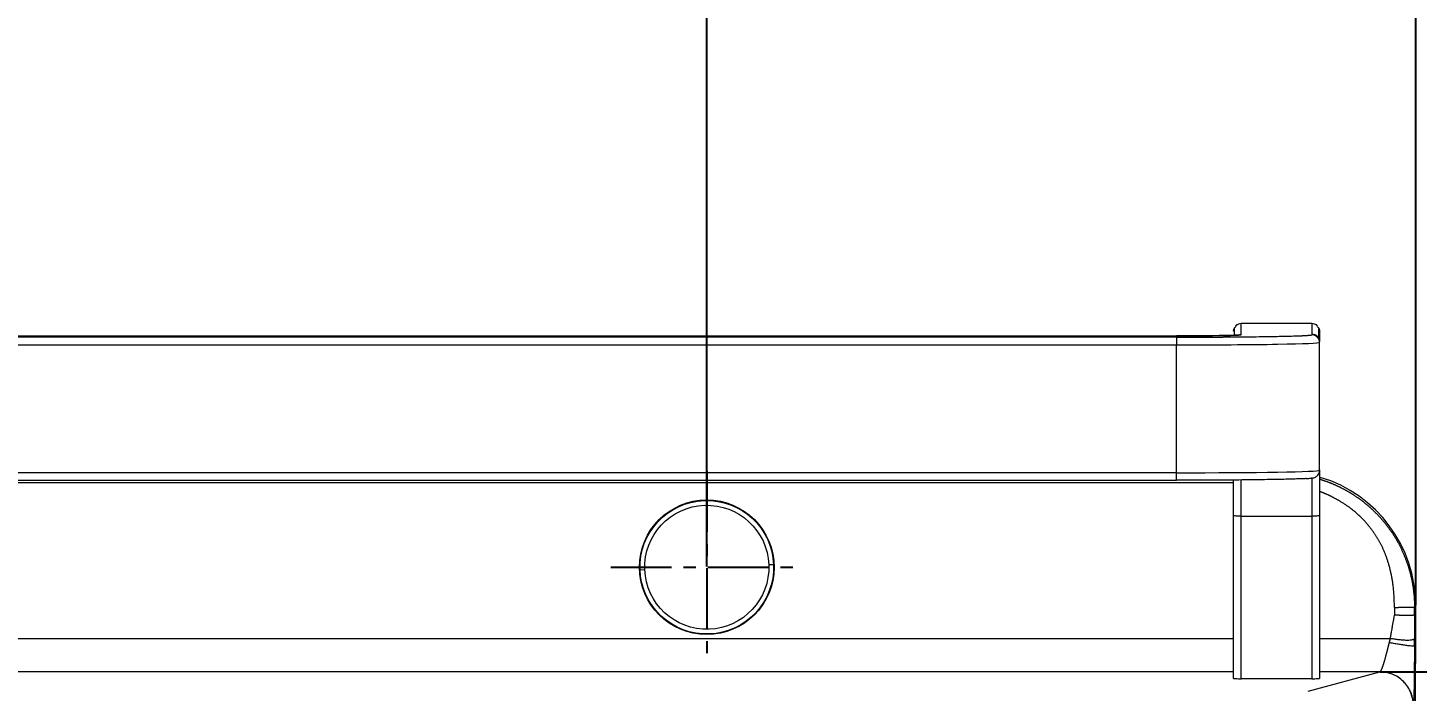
# Model space of a CAD drawing. Header units: millimetres. Extents: x 11618 to 13994, y -5897 to -2537.
# Drawn here: x 12443.2 to 12588.8, y -4691.2 to -4621.7 of the extents above; entities that cross this region are included whole.
import ezdxf

# ---------------------------------------------------------------- set-up
doc = ezdxf.new("R2010")
doc.units = ezdxf.units.MM
doc.linetypes.add('CENTERX2', pattern=[101.6, 63.5, -12.7, 12.7, -12.7])
doc.layers.add('CENTER', color=1, linetype='CENTERX2')
doc.layers.add('DIM', color=3, linetype='Continuous', lineweight=13)
doc.styles.get("Standard").update_dxf_attribs({"font": 'arial.ttf'})
doc.dimstyles.get("Standard").update_dxf_attribs({"dimtxt": 0.18, "dimasz": 0.18, "dimexe": 0.18, "dimexo": 0.0625, "dimgap": 0.09, "dimtad": 0, "dimtih": 1, "dimtoh": 1, "dimdec": 1, "dimdsep": 46, "dimtxsty": 'Standard', "dimcen": 0.09, "dimadec": 0, "dimazin": 0, "dimtfac": 1, "dimtdec": 1, "dimtofl": 0, "dimtmove": 0, "dimatfit": 3, "dimfxl": 1, "dimtolj": 1, "dimtzin": 0, "dimarcsym": 0})
doc.dimstyles.new('사본 Standard', dxfattribs={"dimtxt": 15, "dimasz": 15, "dimexe": 0.18, "dimexo": 0.0625, "dimgap": 5, "dimtad": 0, "dimdec": 1, "dimdsep": 46, "dimtxsty": 'Standard', "dimcen": 0.09, "dimadec": 0, "dimazin": 0, "dimtfac": 1, "dimtdec": 1, "dimtofl": 0, "dimtmove": 0, "dimatfit": 3, "dimfxl": 1, "dimtolj": 1, "dimtzin": 0, "dimarcsym": 0})

# ---------------------------------------------------------------- blocks, each defined once
blk = doc.blocks.new('*D7')
at = {"layer": 'Defpoints', "color": 0, "transparency": 16777216}
for p in [(12331.32, -3489.71), (12736.44, -5533.88), (12816.95, -5533.88)]:
    blk.add_point(p, dxfattribs=at)
at = {"layer": 'DIM', "color": 0, "lineweight": -2, "transparency": 16777216}
for p, q in [((12331.38, -3489.71), (12817.13, -3489.71)), ((12816.95, -3507.71), (12816.95, -4495)), ((12816.95, -5515.88), (12816.95, -4528.59)), ((12736.5, -5533.88), (12817.13, -5533.88))]:
    blk.add_line(p, q, dxfattribs=at)
at = {"layer": 'DIM', "color": 0, "transparency": 16777216}
for points in [[(12813.95, -3507.71), (12819.95, -3507.71), (12816.95, -3489.71)], [(12813.95, -5515.88), (12819.95, -5515.88), (12816.95, -5533.88)]]:
    blk.add_solid(points, dxfattribs=at)
at = {"layer": 'DIM', "color": 3, "transparency": 16777216, "insert": (12816.95, -4511.8), "char_height": 18, "attachment_point": 5}
blk.add_mtext('\\A1;(2280)', dxfattribs=at)
blk = doc.blocks.new('*D8')
at = {"layer": 'Defpoints', "color": 0, "transparency": 16777216}
for p in [(12588.61, -4523.68), (12074.03, -4682.27), (12588.61, -4682.27)]:
    blk.add_point(p, dxfattribs=at)
at = {"layer": 'DIM', "color": 0, "lineweight": -2, "transparency": 16777216}
for p, q in [((12074.03, -4682.21), (12074.03, -4523.5)), ((12092.03, -4523.68), (12257.19, -4523.68)), ((12570.61, -4523.68), (12306.88, -4523.68)), ((12588.61, -4682.21), (12588.61, -4523.5))]:
    blk.add_line(p, q, dxfattribs=at)
at = {"layer": 'DIM', "color": 0, "transparency": 16777216}
for points in [[(12092.03, -4520.68), (12092.03, -4526.68), (12074.03, -4523.68)], [(12570.61, -4520.68), (12570.61, -4526.68), (12588.61, -4523.68)]]:
    blk.add_solid(points, dxfattribs=at)
at = {"layer": 'DIM', "color": 0, "transparency": 16777216, "insert": (12282.04, -4523.68), "char_height": 18, "attachment_point": 5}
blk.add_mtext('\\A1;514', dxfattribs=at)
blk = doc.blocks.new('*D10')
at = {"layer": 'Defpoints', "color": 0, "transparency": 16777216}
for p in [(12514.32, -4580.02), (12148.32, -4678.24), (12514.32, -4678.24)]:
    blk.add_point(p, dxfattribs=at)
at = {"layer": 'DIM', "color": 0, "lineweight": -2, "transparency": 16777216}
for p, q in [((12148.32, -4678.18), (12148.32, -4579.84)), ((12514.32, -4678.18), (12514.32, -4579.84)), ((12166.32, -4580.02), (12256.07, -4580.02)), ((12496.32, -4580.02), (12305.82, -4580.02))]:
    blk.add_line(p, q, dxfattribs=at)
at = {"layer": 'DIM', "color": 0, "transparency": 16777216}
for points in [[(12166.32, -4577.02), (12166.32, -4583.02), (12148.32, -4580.02)], [(12496.32, -4577.02), (12496.32, -4583.02), (12514.32, -4580.02)]]:
    blk.add_solid(points, dxfattribs=at)
at = {"layer": 'DIM', "color": 0, "transparency": 16777216, "insert": (12280.95, -4580.02), "char_height": 18, "attachment_point": 5}
blk.add_mtext('\\A1;366', dxfattribs=at)
blk = doc.blocks.new('*D14')
at = {"layer": 'Defpoints', "color": 0, "transparency": 16777216}
for p in [(12584.83, -4689.19), (12584.83, -5533.88), (12736.95, -5533.88)]:
    blk.add_point(p, dxfattribs=at)
at = {"layer": 'DIM', "color": 0, "lineweight": -2, "transparency": 16777216}
for p, q in [((12584.89, -4689.19), (12737.13, -4689.19)), ((12736.95, -4707.19), (12736.95, -5515.88)), ((12584.89, -5533.88), (12737.13, -5533.88))]:
    blk.add_line(p, q, dxfattribs=at)
at = {"layer": 'DIM', "color": 0, "transparency": 16777216}
for points in [[(12733.95, -4707.19), (12739.95, -4707.19), (12736.95, -4689.19)], [(12733.95, -5515.88), (12739.95, -5515.88), (12736.95, -5533.88)]]:
    blk.add_solid(points, dxfattribs=at)
at = {"layer": 'DIM', "color": 3, "transparency": 16777216, "insert": (12723.93, -5111.54), "char_height": 18, "attachment_point": 5, "rotation": 90}
blk.add_mtext('\\A1;{\\fGulim|b0|i0|c129|p50;선반까지 높이 1000~1050mm}', dxfattribs=at)

msp = doc.modelspace()

# ---------------------------------------------------------------- linework, layer by layer
at = {"linetype": 'Continuous', "lineweight": 18}
for p, q in [((12570.32, -4652.66), (12577.72, -4652.66)), ((12099.52, -4654), (12563.52, -4654)), ((12570.16, -4653.9), (12570.15, -4653.91)), ((12578.52, -4654.68), (12578.52, -4654.6)), ((12578.52, -4668.08), (12578.52, -4654.68)), ((12099.52, -4669.13), (12563.52, -4669.13)), ((12588.28, -4809.73), (12588.61, -4682.27)), ((12577.72, -4689.92), (12570.32, -4689.92))]:
    msp.add_line(p, q, dxfattribs=at)
at = {"linetype": 'Continuous', "lineweight": 13}
for p, q in [((12563.52, -4654.13), (12099.52, -4654.13)), ((12563.52, -4654.13), (12563.52, -4654.94)), ((12570.32, -4653.88), (12570.32, -4653.8)), ((12099.52, -4654.94), (12563.52, -4654.94)), ((12563.52, -4668.34), (12563.52, -4654.94)), ((12563.52, -4668.34), (12099.52, -4668.34)), ((12563.52, -4669.13), (12563.52, -4668.34)), ((12569.51, -4669.4), (12342.31, -4669.4)), ((12577.72, -4672.92), (12570.32, -4672.92)), ((12507.32, -4678.5), (12507.82, -4678.48)), ((12521.31, -4677.98), (12520.81, -4678)), ((12588.61, -4682.27), (12588.47, -4682.41)), ((12348.71, -4685.69), (12569.51, -4685.69)), ((12578.51, -4685.69), (12585.94, -4685.69)), ((12569.51, -4689.19), (12348.72, -4689.19)), ((12577.33, -4691.23), (12584.83, -4689.19)), ((12584.84, -4689.19), (12578.51, -4689.19))]:
    msp.add_line(p, q, dxfattribs=at)
at = {"linetype": 'Continuous', "lineweight": 18, "extrusion": (0, 0, -1)}
for radius, start, end in [(7, 357.8784, 177.8784), (7.05, 270, 90), (7.05, 90, 270), (7, 177.8784, 357.8784)]:
    msp.add_arc((-12514.32, -4678.24), radius, start, end, dxfattribs=at)
at = {"linetype": 'Continuous', "lineweight": 13, "extrusion": (0, 0, -1)}
for start, end in [(357.8784, 177.8784), (177.8784, 357.8784)]:
    msp.add_arc((-12514.32, -4678.24), 6.5, start, end, dxfattribs=at)
at = {"linetype": 'Continuous', "lineweight": 13}
for centre, major_axis, ratio, start_param, end_param in [((12563.52, -4653.88), (-6.8, 0), 0.017452, 1.570796, 3.141593), ((12570.32, -4654.68), (-0.8, 0), 0.999848, 4.712389, 4.922679), ((12577.72, -4654.68), (0.8, 0), 0.999848, 0, 1.570796), ((12563.52, -4654.68), (-15, 0), 0.017452, 1.570796, 3.141593), ((12563.52, -4668.08), (15, 0), 0.017452, 4.712389, 6.283185)]:
    msp.add_ellipse(centre, major_axis=major_axis, ratio=ratio, start_param=start_param, end_param=end_param, dxfattribs=at)
at = {"linetype": 'Continuous', "lineweight": 18}
msp.add_ellipse((12574.6, -4682.24), major_axis=(-9.86, -9.94), ratio=0.999698, start_param=2.349818, end_param=3.633277, dxfattribs=at)
for points, degree, knots in [([(12570.32, -4652.71), (12570.21, -4652.71), (12570.06, -4652.74), (12569.87, -4652.84), (12569.79, -4652.91), (12569.75, -4652.95)], 3, [0, 0, 0, 0, 0.482443, 0.739098, 1, 1, 1, 1]), ([(12578.29, -4652.95), (12578.25, -4652.91), (12578.16, -4652.84), (12577.97, -4652.74), (12577.82, -4652.71), (12577.72, -4652.71)], 3, [0, 0, 0, 0, 0.2609, 0.517555, 1, 1, 1, 1]), ([(12570.15, -4653.91), (12570.15, -4653.91), (12570.16, -4653.9), (12570.04, -4653.92), (12569.63, -4653.94), (12568.6, -4653.96), (12566.99, -4653.99), (12565.2, -4654), (12564.02, -4654), (12563.52, -4654)], 3, [0, 0, 0, 0, 0.001842, 0.068472, 0.215787, 0.416921, 0.631802, 0.848979, 1, 1, 1, 1]), ([(12563.52, -4654.13), (12563.95, -4654.13), (12564.6, -4654.13), (12565.35, -4654.13), (12565.73, -4654.13), (12565.92, -4654.13), (12566, -4654.13), (12566.05, -4654.13), (12566.07, -4654.13), (12566.56, -4654.13), (12567.22, -4654.12), (12567.99, -4654.12), (12568.37, -4654.12), (12568.56, -4654.11), (12568.64, -4654.11), (12568.69, -4654.11), (12568.72, -4654.11), (12569.19, -4654.11), (12569.84, -4654.11), (12570.58, -4654.1), (12570.93, -4654.09), (12571.09, -4654.09), (12571.19, -4654.09), (12571.24, -4654.09), (12572.11, -4654.08), (12572.87, -4654.07), (12573.91, -4654.05), (12574.4, -4654.04), (12574.92, -4654.03), (12575.16, -4654.02), (12575.27, -4654.02), (12575.34, -4654.02), (12575.37, -4654.02), (12575.67, -4654.01), (12576.03, -4654), (12576.39, -4653.99), (12576.56, -4653.98), (12576.64, -4653.98), (12576.68, -4653.98), (12576.7, -4653.98), (12576.71, -4653.97), (12576.89, -4653.97), (12577.04, -4653.96), (12577.16, -4653.95)], 3, [0, 0, 0, 0, 0.076957, 0.115436, 0.134675, 0.144295, 0.149104, 0.149104, 0.153914, 0.153914, 0.230871, 0.26935, 0.288589, 0.298209, 0.303019, 0.303019, 0.307828, 0.307828, 0.384786, 0.423264, 0.442503, 0.452123, 0.452123, 0.461743, 0.461743, 0.615657, 0.615657, 0.692614, 0.731093, 0.750332, 0.759952, 0.759952, 0.769571, 0.769571, 0.846528, 0.885007, 0.904246, 0.913866, 0.918676, 0.918676, 0.923485, 0.923485, 1, 1, 1, 1]), ([(12569.57, -4653.25), (12569.57, -4653.3), (12569.57, -4653.4), (12569.57, -4653.52), (12569.57, -4653.61), (12569.57, -4653.7), (12569.57, -4653.78), (12569.57, -4653.86), (12569.57, -4653.91), (12569.57, -4653.94), (12569.57, -4653.94)], 3, [0, 0, 0, 0, 0.234935, 0.412453, 0.536317, 0.650507, 0.767662, 0.884818, 0.999008, 1, 1, 1, 1]), ([(12569.9, -4652.86), (12569.86, -4652.83), (12569.8, -4652.87), (12569.76, -4652.89), (12569.74, -4652.98)], 3, [0, 0, 0, 0, 0.56271, 1, 1, 1, 1]), ([(12578.3, -4652.98), (12578.28, -4652.89), (12578.23, -4652.87), (12578.17, -4652.83), (12578.14, -4652.86)], 3, [0, 0, 0, 0, 0.437656, 1, 1, 1, 1]), ([(12578.46, -4654.3), (12578.46, -4654.25), (12578.46, -4654.16), (12578.46, -4654.03), (12578.46, -4653.94), (12578.46, -4653.86), (12578.46, -4653.78), (12578.46, -4653.7), (12578.46, -4653.61), (12578.46, -4653.52), (12578.46, -4653.4), (12578.46, -4653.3), (12578.46, -4653.25)], 3, [0, 0, 0, 0, 0.153019, 0.268642, 0.349318, 0.423693, 0.5, 0.576307, 0.650682, 0.731358, 0.846981, 1, 1, 1, 1]), ([(12578.52, -4653.51), (12578.52, -4653.52), (12578.52, -4653.53), (12578.52, -4653.58), (12578.52, -4653.61), (12578.52, -4653.67), (12578.52, -4653.7), (12578.52, -4653.75), (12578.52, -4653.78), (12578.52, -4653.81), (12578.52, -4653.82), (12578.52, -4653.83), (12578.52, -4653.83), (12578.52, -4653.83), (12578.52, -4653.83), (12578.52, -4653.83), (12578.52, -4653.83), (12578.52, -4653.83), (12578.52, -4653.83), (12578.52, -4653.83), (12578.52, -4653.83), (12578.52, -4653.84), (12578.52, -4653.88), (12578.52, -4653.9), (12578.52, -4653.91), (12578.52, -4653.92), (12578.52, -4653.92), (12578.52, -4653.93), (12578.52, -4653.93), (12578.52, -4653.93), (12578.52, -4653.93), (12578.52, -4653.96), (12578.52, -4653.99), (12578.52, -4654.01), (12578.52, -4654.02), (12578.52, -4654.02), (12578.52, -4654.02), (12578.52, -4654.02), (12578.52, -4654.02), (12578.52, -4654.02), (12578.52, -4654.02), (12578.52, -4654.02), (12578.52, -4654.02), (12578.52, -4654.02), (12578.52, -4654.06), (12578.52, -4654.1), (12578.52, -4654.16), (12578.52, -4654.19), (12578.52, -4654.2), (12578.52, -4654.21), (12578.52, -4654.21), (12578.52, -4654.21), (12578.52, -4654.21), (12578.52, -4654.21), (12578.52, -4654.21), (12578.52, -4654.21), (12578.52, -4654.21), (12578.52, -4654.21), (12578.52, -4654.45), (12578.52, -4654.58), (12578.52, -4654.6)], 3, [0, 0, 0, 0, 0.032095, 0.032095, 0.120086, 0.120086, 0.208078, 0.208078, 0.252073, 0.274071, 0.28507, 0.29057, 0.293319, 0.294694, 0.295382, 0.295725, 0.295897, 0.295983, 0.295983, 0.296069, 0.296069, 0.340065, 0.362063, 0.373061, 0.378561, 0.381311, 0.382686, 0.383373, 0.383717, 0.383717, 0.38406, 0.38406, 0.428056, 0.450054, 0.461053, 0.466552, 0.469302, 0.470677, 0.471364, 0.471708, 0.47188, 0.471966, 0.471966, 0.472052, 0.472052, 0.560043, 0.604039, 0.626037, 0.637036, 0.642535, 0.645285, 0.64666, 0.647347, 0.647691, 0.647863, 0.647949, 0.647949, 0.648034, 0.648034, 1, 1, 1, 1]), ([(12577.1, -4668.95), (12577.31, -4668.94), (12577.61, -4668.92), (12577.79, -4668.89), (12577.96, -4668.86), (12578.17, -4668.76), (12578.35, -4668.6), (12578.49, -4668.36), (12578.52, -4668.18), (12578.52, -4668.08)], 3, [0, 0, 0, 0, 0.391703, 0.634875, 0.761559, 0.8181, 0.874184, 0.937835, 1, 1, 1, 1]), ([(12578.52, -4668.04), (12578.52, -4668.27), (12578.52, -4668.57), (12578.52, -4668.93), (12578.52, -4669.38), (12578.52, -4669.85), (12578.52, -4670.36), (12578.52, -4670.89), (12578.52, -4671.51), (12578.52, -4672.11), (12578.52, -4672.82)], 2, [0, 0, 0, 0.168917, 0.168917, 0.376688, 0.376688, 0.584459, 0.584459, 0.792229, 0.792229, 1, 1, 1]), ([(12577.13, -4668.95), (12577.07, -4668.95), (12576.98, -4668.96), (12576.87, -4668.97), (12576.79, -4668.97), (12576.76, -4668.97), (12576.74, -4668.97), (12576.73, -4668.97), (12576.54, -4668.98), (12576.25, -4668.99), (12575.84, -4669), (12575.63, -4669.01), (12575.53, -4669.01), (12575.47, -4669.01), (12575.44, -4669.02), (12574.87, -4669.03), (12574.25, -4669.04), (12573.21, -4669.06), (12572.67, -4669.07), (12571.99, -4669.08), (12571.64, -4669.08), (12571.49, -4669.09), (12571.39, -4669.09), (12571.34, -4669.09), (12570.89, -4669.09), (12570.27, -4669.1), (12569.52, -4669.11), (12569.13, -4669.11), (12568.94, -4669.11), (12568.86, -4669.11), (12568.8, -4669.11), (12568.77, -4669.11), (12568.32, -4669.11), (12567.67, -4669.12), (12566.89, -4669.12), (12566.5, -4669.12), (12566.3, -4669.12), (12566.22, -4669.12), (12566.16, -4669.12), (12566.13, -4669.12), (12565.25, -4669.13), (12564.39, -4669.13), (12563.52, -4669.13)], 3, [0, 0, 0, 0, 0.030595, 0.049983, 0.059677, 0.064524, 0.064524, 0.069371, 0.069371, 0.146923, 0.185699, 0.205088, 0.214782, 0.214782, 0.224476, 0.224476, 0.379581, 0.379581, 0.457133, 0.495909, 0.515297, 0.524991, 0.524991, 0.534685, 0.534685, 0.612238, 0.651014, 0.670402, 0.680096, 0.684943, 0.684943, 0.68979, 0.68979, 0.767343, 0.806119, 0.825507, 0.835201, 0.840048, 0.840048, 0.844895, 0.844895, 1, 1, 1, 1]), ([(12569.52, -4672.82), (12569.52, -4672.11), (12569.52, -4671.5), (12569.52, -4670.89), (12569.52, -4670.34), (12569.52, -4669.83), (12569.52, -4669.36), (12569.52, -4669.19), (12569.52, -4669.04)], 2, [0, 0, 0, 0.296011, 0.296011, 0.592022, 0.592022, 0.888034, 0.888034, 1, 1, 1]), ([(12578.53, -4669), (12578.54, -4669.01), (12578.58, -4669.02), (12578.65, -4669.04), (12578.74, -4669.07), (12578.83, -4669.1), (12578.91, -4669.13), (12579, -4669.16), (12579.09, -4669.19), (12579.18, -4669.22), (12579.27, -4669.25), (12579.36, -4669.28), (12579.45, -4669.32), (12579.54, -4669.35), (12579.63, -4669.39), (12579.72, -4669.42), (12579.81, -4669.46), (12579.9, -4669.5), (12579.99, -4669.54), (12580.08, -4669.58), (12580.18, -4669.62), (12580.27, -4669.66), (12580.36, -4669.7), (12580.45, -4669.74), (12580.55, -4669.79), (12580.64, -4669.83), (12580.73, -4669.88), (12580.83, -4669.93), (12580.92, -4669.98), (12581.01, -4670.02), (12581.11, -4670.07), (12581.2, -4670.13), (12581.29, -4670.18), (12581.39, -4670.23), (12581.48, -4670.28), (12581.58, -4670.34), (12581.67, -4670.4), (12581.77, -4670.45), (12581.86, -4670.51), (12581.95, -4670.57), (12582.05, -4670.63), (12582.14, -4670.69), (12582.24, -4670.75), (12582.33, -4670.82), (12582.43, -4670.88), (12582.52, -4670.95), (12582.61, -4671.01), (12582.71, -4671.08), (12582.8, -4671.15), (12582.9, -4671.22), (12582.99, -4671.29), (12583.08, -4671.36), (12583.18, -4671.44), (12583.27, -4671.51), (12583.36, -4671.59), (12583.46, -4671.66), (12583.55, -4671.74), (12583.64, -4671.82), (12583.73, -4671.9), (12583.83, -4671.98), (12583.92, -4672.07), (12584.01, -4672.15), (12584.1, -4672.24), (12584.19, -4672.32), (12584.28, -4672.41), (12584.38, -4672.51), (12584.49, -4672.62), (12584.62, -4672.75), (12584.74, -4672.88), (12584.86, -4673.01), (12584.97, -4673.14), (12585.09, -4673.27), (12585.2, -4673.4), (12585.31, -4673.53), (12585.41, -4673.67), (12585.52, -4673.8), (12585.62, -4673.93), (12585.72, -4674.07), (12585.82, -4674.2), (12585.92, -4674.34), (12586.01, -4674.48), (12586.11, -4674.61), (12586.2, -4674.75), (12586.29, -4674.89), (12586.37, -4675.02), (12586.46, -4675.16), (12586.54, -4675.3), (12586.62, -4675.44), (12586.7, -4675.58), (12586.78, -4675.72), (12586.85, -4675.86), (12586.92, -4675.99), (12586.99, -4676.13), (12587.06, -4676.27), (12587.13, -4676.41), (12587.19, -4676.55), (12587.26, -4676.69), (12587.32, -4676.83), (12587.38, -4676.97), (12587.43, -4677.11), (12587.49, -4677.25), (12587.54, -4677.38), (12587.6, -4677.52), (12587.65, -4677.66), (12587.69, -4677.8), (12587.74, -4677.93), (12587.79, -4678.07), (12587.83, -4678.21), (12587.87, -4678.34), (12587.91, -4678.48), (12587.95, -4678.62), (12587.99, -4678.75), (12588.02, -4678.89), (12588.06, -4679.02), (12588.09, -4679.15), (12588.12, -4679.29), (12588.15, -4679.42), (12588.18, -4679.55), (12588.21, -4679.68), (12588.23, -4679.82), (12588.25, -4679.95), (12588.28, -4680.08), (12588.3, -4680.2), (12588.32, -4680.33), (12588.34, -4680.46), (12588.35, -4680.59), (12588.37, -4680.72), (12588.38, -4680.84), (12588.4, -4680.97), (12588.41, -4681.09), (12588.42, -4681.22), (12588.43, -4681.34), (12588.44, -4681.46), (12588.45, -4681.58), (12588.45, -4681.7), (12588.46, -4681.82), (12588.46, -4681.94), (12588.46, -4682.06), (12588.47, -4682.18), (12588.47, -4682.3), (12588.47, -4682.37), (12588.47, -4682.41)], 3, [0, 0, 0, 0, 0.002141, 0.007216, 0.012323, 0.017462, 0.022633, 0.027836, 0.033071, 0.038338, 0.043638, 0.048969, 0.054333, 0.059729, 0.065157, 0.070617, 0.076109, 0.081633, 0.087189, 0.092777, 0.098398, 0.104051, 0.109735, 0.115452, 0.121201, 0.126982, 0.132795, 0.138641, 0.144518, 0.150427, 0.156369, 0.162343, 0.168349, 0.174387, 0.180457, 0.186559, 0.192693, 0.19886, 0.205058, 0.211289, 0.217552, 0.223847, 0.230174, 0.236533, 0.242925, 0.249348, 0.255804, 0.262291, 0.268811, 0.275363, 0.281947, 0.288563, 0.295212, 0.301892, 0.308605, 0.31535, 0.322126, 0.328935, 0.335777, 0.34265, 0.349555, 0.356493, 0.363462, 0.370464, 0.377498, 0.384564, 0.394508, 0.404404, 0.414253, 0.424056, 0.43381, 0.443518, 0.453179, 0.462792, 0.472358, 0.481878, 0.49135, 0.500775, 0.510152, 0.519483, 0.528767, 0.538003, 0.547193, 0.556335, 0.56543, 0.574479, 0.58348, 0.592434, 0.601341, 0.610201, 0.619014, 0.627781, 0.6365, 0.645172, 0.653797, 0.662375, 0.670907, 0.679391, 0.687828, 0.696219, 0.704562, 0.712859, 0.721109, 0.729312, 0.737468, 0.745577, 0.75364, 0.761655, 0.769624, 0.777546, 0.785421, 0.79325, 0.801031, 0.808766, 0.816455, 0.824096, 0.831691, 0.839239, 0.84674, 0.854195, 0.861603, 0.868965, 0.87628, 0.883548, 0.89077, 0.897945, 0.905074, 0.912156, 0.919192, 0.926181, 0.933124, 0.94002, 0.94687, 0.953673, 0.96043, 0.967141, 0.973805, 0.980423, 0.986995, 0.993521, 1, 1, 1, 1]), ([(12586.37, -4682.45), (12586.36, -4681.06), (12586.2, -4679.91), (12586.04, -4678.8), (12585.73, -4677.77), (12585.44, -4676.82), (12585.03, -4675.98), (12584.63, -4675.18), (12584.11, -4674.46), (12583.18, -4673.16), (12581.88, -4672.15), (12580.93, -4671.41), (12579.79, -4670.85), (12579.18, -4670.54), (12578.52, -4670.3)], 2, [0, 0, 0, 0.103477, 0.103477, 0.206954, 0.206954, 0.31043, 0.31043, 0.413907, 0.413907, 0.620861, 0.620861, 0.827815, 0.827815, 1, 1, 1]), ([(12569.52, -4689.9), (12569.52, -4688.48), (12569.52, -4686.34), (12569.52, -4683.85), (12569.52, -4682.61), (12569.52, -4681.98), (12569.52, -4681.67), (12569.52, -4681.52), (12569.52, -4681.44), (12569.52, -4681.4), (12569.52, -4681.38), (12569.52, -4681.37), (12569.52, -4681.37), (12569.52, -4681.36), (12569.52, -4681.12), (12569.52, -4680.4), (12569.52, -4678.95), (12569.52, -4678.07), (12569.52, -4677.6), (12569.52, -4677.35), (12569.52, -4677.22), (12569.52, -4677.17), (12569.52, -4677.13), (12569.52, -4677.11), (12569.52, -4676.55), (12569.52, -4675.87), (12569.52, -4675.33), (12569.52, -4675.12), (12569.52, -4675.04), (12569.52, -4674.99), (12569.52, -4674.98), (12569.52, -4674.97), (12569.52, -4674.96), (12569.52, -4674.96), (12569.52, -4674.96), (12569.52, -4674.96), (12569.52, -4674.62), (12569.52, -4674.24), (12569.52, -4673.99), (12569.52, -4673.92), (12569.52, -4673.9), (12569.52, -4673.9), (12569.52, -4673.89), (12569.52, -4673.89), (12569.52, -4673.89), (12569.52, -4673.89), (12569.52, -4673.89), (12569.52, -4673.8), (12569.52, -4673.67), (12569.52, -4673.51), (12569.52, -4673.43), (12569.52, -4673.39), (12569.52, -4673.38), (12569.52, -4673.37), (12569.52, -4673.36), (12569.52, -4673.36), (12569.52, -4673.29), (12569.52, -4673.2), (12569.52, -4673.13), (12569.52, -4673.11), (12569.52, -4673.1), (12569.52, -4673.09), (12569.52, -4673.09), (12569.52, -4673.09), (12569.52, -4673.09), (12569.52, -4672.94), (12569.52, -4672.85), (12569.52, -4672.82)], 3, [0, 0, 0, 0, 0.25, 0.375, 0.4375, 0.46875, 0.484375, 0.492188, 0.496094, 0.498047, 0.499023, 0.499512, 0.499512, 0.5, 0.5, 0.625, 0.6875, 0.71875, 0.734375, 0.742188, 0.746094, 0.748047, 0.748047, 0.75, 0.75, 0.8125, 0.84375, 0.859375, 0.867188, 0.871094, 0.873047, 0.874023, 0.874512, 0.874756, 0.874756, 0.875, 0.875, 0.90625, 0.921875, 0.929688, 0.933594, 0.935547, 0.936523, 0.937012, 0.937256, 0.937256, 0.9375, 0.9375, 0.953125, 0.960938, 0.964844, 0.966797, 0.967773, 0.968262, 0.968262, 0.96875, 0.96875, 0.976563, 0.980469, 0.982422, 0.983398, 0.983887, 0.984131, 0.984131, 0.984375, 0.984375, 1, 1, 1, 1]), ([(12578.52, -4672.82), (12578.52, -4672.84), (12578.52, -4672.88), (12578.52, -4672.97), (12578.52, -4673.03), (12578.52, -4673.06), (12578.52, -4673.07), (12578.52, -4673.08), (12578.52, -4673.08), (12578.52, -4673.09), (12578.52, -4673.12), (12578.52, -4673.17), (12578.52, -4673.26), (12578.52, -4673.3), (12578.52, -4673.33), (12578.52, -4673.34), (12578.52, -4673.35), (12578.52, -4673.53), (12578.52, -4673.71), (12578.52, -4674.25), (12578.52, -4674.6), (12578.52, -4675.31), (12578.52, -4675.67), (12578.52, -4676.2), (12578.52, -4676.47), (12578.52, -4676.78), (12578.52, -4676.94), (12578.52, -4677.01), (12578.52, -4677.05), (12578.52, -4677.07), (12578.52, -4677.08), (12578.52, -4677.09), (12578.52, -4677.09), (12578.52, -4677.09), (12578.52, -4677.14), (12578.52, -4677.72), (12578.52, -4679.25), (12578.52, -4680.23), (12578.52, -4680.78), (12578.52, -4681.07), (12578.52, -4681.21), (12578.52, -4681.29), (12578.52, -4681.32), (12578.52, -4681.34), (12578.52, -4681.35), (12578.52, -4681.36), (12578.52, -4681.36), (12578.52, -4684.21), (12578.52, -4687.06), (12578.52, -4689.9)], 3, [0, 0, 0, 0, 0.007812, 0.011719, 0.013672, 0.014648, 0.015137, 0.015381, 0.015381, 0.015625, 0.015625, 0.023437, 0.027344, 0.029297, 0.030273, 0.030273, 0.03125, 0.03125, 0.0625, 0.0625, 0.125, 0.125, 0.1875, 0.1875, 0.21875, 0.234375, 0.242187, 0.246094, 0.248047, 0.249023, 0.249512, 0.249756, 0.249756, 0.25, 0.25, 0.375, 0.4375, 0.46875, 0.484375, 0.492187, 0.496094, 0.498047, 0.499023, 0.499512, 0.499756, 0.499756, 0.5, 0.5, 1, 1, 1, 1]), ([(12585.94, -4685.69), (12585.97, -4685.51), (12586.01, -4685.3), (12586.04, -4685.13), (12586.05, -4685.06), (12586.05, -4685.03), (12586.06, -4685.02), (12586.06, -4685.02), (12586.06, -4685.01), (12586.06, -4685.01), (12586.08, -4684.91), (12586.11, -4684.75), (12586.14, -4684.58), (12586.16, -4684.49), (12586.16, -4684.44), (12586.17, -4684.42), (12586.17, -4684.41), (12586.17, -4684.4), (12586.27, -4683.88), (12586.33, -4683.51), (12586.37, -4683.27)], 3, [0, 0, 0, 0, 0.125, 0.1875, 0.21875, 0.234375, 0.242188, 0.246094, 0.246094, 0.25, 0.25, 0.375, 0.4375, 0.46875, 0.484375, 0.492188, 0.492188, 0.5, 0.5, 1, 1, 1, 1]), ([(12586.37, -4682.45), (12586.37, -4682.45), (12586.39, -4682.45), (12586.41, -4682.45), (12586.42, -4682.45), (12586.44, -4682.45), (12586.46, -4682.45), (12586.48, -4682.45), (12586.5, -4682.45), (12586.52, -4682.45), (12586.54, -4682.45), (12586.56, -4682.45), (12586.58, -4682.45), (12586.6, -4682.45), (12586.62, -4682.45), (12586.64, -4682.45), (12586.67, -4682.45), (12586.69, -4682.45), (12586.71, -4682.45), (12586.73, -4682.45), (12586.75, -4682.45), (12586.78, -4682.45), (12586.8, -4682.44), (12586.82, -4682.44), (12586.84, -4682.44), (12586.87, -4682.44), (12586.89, -4682.44), (12586.91, -4682.44), (12586.94, -4682.44), (12586.96, -4682.44), (12586.98, -4682.44), (12587.01, -4682.44), (12587.03, -4682.44), (12587.06, -4682.44), (12587.08, -4682.44), (12587.1, -4682.44), (12587.13, -4682.44), (12587.15, -4682.44), (12587.18, -4682.44), (12587.2, -4682.44), (12587.23, -4682.44), (12587.25, -4682.44), (12587.28, -4682.44), (12587.3, -4682.44), (12587.33, -4682.44), (12587.35, -4682.44), (12587.38, -4682.44), (12587.4, -4682.44), (12587.43, -4682.44), (12587.45, -4682.44), (12587.48, -4682.44), (12587.5, -4682.44), (12587.53, -4682.44), (12587.55, -4682.44), (12587.58, -4682.44), (12587.6, -4682.44), (12587.63, -4682.44), (12587.65, -4682.44), (12587.68, -4682.44), (12587.7, -4682.44), (12587.72, -4682.44), (12587.75, -4682.43), (12587.77, -4682.43), (12587.8, -4682.43), (12587.82, -4682.43), (12587.84, -4682.43), (12587.87, -4682.43), (12587.89, -4682.43), (12587.91, -4682.43), (12587.94, -4682.43), (12587.96, -4682.43), (12587.98, -4682.43), (12588, -4682.43), (12588.02, -4682.43), (12588.04, -4682.43), (12588.06, -4682.43), (12588.08, -4682.43), (12588.1, -4682.43), (12588.12, -4682.43), (12588.14, -4682.43), (12588.16, -4682.43), (12588.18, -4682.43), (12588.2, -4682.43), (12588.22, -4682.43), (12588.23, -4682.43), (12588.25, -4682.42), (12588.27, -4682.42), (12588.28, -4682.42), (12588.3, -4682.42), (12588.31, -4682.42), (12588.33, -4682.42), (12588.34, -4682.42), (12588.35, -4682.42), (12588.37, -4682.42), (12588.38, -4682.42), (12588.39, -4682.42), (12588.4, -4682.42), (12588.41, -4682.42), (12588.42, -4682.42), (12588.43, -4682.42), (12588.43, -4682.42), (12588.44, -4682.42), (12588.45, -4682.42), (12588.45, -4682.42), (12588.46, -4682.42), (12588.46, -4682.41), (12588.46, -4682.41), (12588.47, -4682.41), (12588.47, -4682.41), (12588.47, -4682.41)], 3, [0, 0, 0, 0, 0.005626, 0.011323, 0.017089, 0.022925, 0.028831, 0.034807, 0.040853, 0.04697, 0.053156, 0.059413, 0.06574, 0.072138, 0.078606, 0.085145, 0.091754, 0.098433, 0.105183, 0.112004, 0.118896, 0.125858, 0.132891, 0.139994, 0.147168, 0.154413, 0.161728, 0.169114, 0.176571, 0.184098, 0.191696, 0.199365, 0.207104, 0.214913, 0.222792, 0.230742, 0.238762, 0.246853, 0.255013, 0.263243, 0.271543, 0.279913, 0.288352, 0.296861, 0.305439, 0.314087, 0.322804, 0.33159, 0.340444, 0.349368, 0.358361, 0.367422, 0.376552, 0.38575, 0.395017, 0.404353, 0.413757, 0.423229, 0.43277, 0.44238, 0.452058, 0.461805, 0.471621, 0.481507, 0.491461, 0.501486, 0.51158, 0.521745, 0.531981, 0.542288, 0.552667, 0.563117, 0.573639, 0.584233, 0.594899, 0.605638, 0.616449, 0.627333, 0.638289, 0.649317, 0.660418, 0.671591, 0.682837, 0.694154, 0.705544, 0.717005, 0.728538, 0.740143, 0.751818, 0.763565, 0.775382, 0.787269, 0.799227, 0.811255, 0.823352, 0.835519, 0.847755, 0.860061, 0.872436, 0.884879, 0.897392, 0.909974, 0.922624, 0.935345, 0.948134, 0.960994, 0.973925, 0.986926, 1, 1, 1, 1]), ([(12588.47, -4683.27), (12588.47, -4683.27), (12588.47, -4683.27), (12588.46, -4683.27), (12588.46, -4683.27), (12588.46, -4683.27), (12588.46, -4683.27), (12588.46, -4683.27), (12588.45, -4683.27), (12588.45, -4683.27), (12588.44, -4683.27), (12588.44, -4683.27), (12588.43, -4683.27), (12588.42, -4683.27), (12588.41, -4683.27), (12588.4, -4683.27), (12588.39, -4683.27), (12588.37, -4683.27), (12588.36, -4683.28), (12588.34, -4683.28), (12588.32, -4683.28), (12588.3, -4683.28), (12588.27, -4683.28), (12588.25, -4683.28), (12588.21, -4683.28), (12588.16, -4683.28), (12588.09, -4683.28), (12588.01, -4683.28), (12587.92, -4683.28), (12587.84, -4683.28), (12587.76, -4683.28), (12587.63, -4683.28), (12587.43, -4683.28), (12587.22, -4683.28), (12587.04, -4683.28), (12586.92, -4683.28), (12586.82, -4683.28), (12586.72, -4683.27), (12586.63, -4683.27), (12586.56, -4683.27), (12586.5, -4683.27), (12586.44, -4683.27), (12586.4, -4683.27), (12586.38, -4683.27), (12586.37, -4683.27)], 3, [0, 0, 0, 0, 0.00695, 0.014444, 0.022488, 0.031089, 0.040254, 0.049991, 0.060309, 0.071214, 0.082716, 0.094824, 0.107547, 0.120894, 0.134875, 0.149496, 0.164765, 0.180689, 0.197273, 0.214525, 0.232451, 0.251057, 0.265066, 0.284462, 0.30932, 0.339717, 0.375723, 0.427854, 0.469357, 0.500051, 0.526263, 0.576932, 0.651606, 0.748975, 0.790701, 0.82846, 0.862347, 0.892458, 0.918906, 0.941811, 0.961282, 0.977417, 0.990299, 1, 1, 1, 1]), ([(12588.47, -4683.27), (12588.47, -4683.38), (12588.47, -4683.53), (12588.47, -4683.69), (12588.47, -4683.76), (12588.47, -4683.79), (12588.47, -4683.82), (12588.47, -4683.83), (12588.47, -4683.9), (12588.47, -4684.02), (12588.47, -4684.2), (12588.47, -4684.29), (12588.47, -4684.35), (12588.47, -4684.37), (12588.47, -4684.39), (12588.47, -4684.39), (12588.47, -4684.4), (12588.47, -4684.4), (12588.47, -4685.26), (12588.47, -4685.69), (12588.47, -4685.69)], 3, [0, 0, 0, 0, 0.125, 0.1875, 0.21875, 0.234375, 0.234375, 0.25, 0.25, 0.375, 0.4375, 0.46875, 0.484375, 0.492187, 0.496094, 0.498047, 0.498047, 0.5, 0.5, 1, 1, 1, 1]), ([(12588.47, -4686.51), (12588.47, -4686.44), (12588.47, -4686.33), (12588.47, -4686.21), (12588.47, -4686.15), (12588.47, -4686.13), (12588.47, -4686.11), (12588.47, -4686.11), (12588.47, -4686.1), (12588.47, -4686.1), (12588.47, -4686.09), (12588.47, -4686.05), (12588.47, -4685.91), (12588.47, -4685.81), (12588.47, -4685.69)], 3, [0, 0, 0, 0, 0.25, 0.375, 0.4375, 0.46875, 0.484375, 0.492187, 0.492187, 0.5, 0.5, 0.75, 0.75, 1, 1, 1, 1]), ([(12588.47, -4686.51), (12588.46, -4687.66), (12588.45, -4688.72), (12588.45, -4689.26), (12588.44, -4690.23), (12588.42, -4691.09), (12588.41, -4691.44), (12588.4, -4691.81), (12588.39, -4692.07), (12588.38, -4692.33), (12588.36, -4692.64), (12588.35, -4692.7)], 2, [0, 0, 0, 0.25, 0.25, 0.375, 0.5, 0.625, 0.625, 0.75, 0.75, 0.875, 1, 1, 1]), ([(12569.52, -4689.9), (12569.52, -4689.91), (12569.64, -4689.91), (12570.02, -4689.92), (12570.22, -4689.92), (12570.32, -4689.92)], 3, [0, 0, 0, 0, 0.497715, 0.748858, 1, 1, 1, 1]), ([(12577.72, -4689.92), (12577.81, -4689.92), (12578.02, -4689.92), (12578.4, -4689.91), (12578.52, -4689.91), (12578.52, -4689.9)], 3, [0, 0, 0, 0, 0.251052, 0.502105, 1, 1, 1, 1]), ([(12584.84, -4689.19), (12584.84, -4689.19), (12584.84, -4689.19), (12584.84, -4689.19), (12584.84, -4689.19), (12584.84, -4689.19), (12584.84, -4689.19), (12584.84, -4689.19), (12584.83, -4689.19), (12584.83, -4689.19)], 3, [0, 0, 0, 0, 0.25, 0.25, 0.375, 0.375, 0.5, 0.5, 1, 1, 1, 1]), ([(12587.32, -4690.22), (12586.98, -4689.87), (12586.15, -4689.34), (12585.26, -4689.19), (12584.84, -4689.19)], 3, [0, 0, 0, 0, 0.50071, 1, 1, 1, 1]), ([(12588.35, -4692.7), (12588.35, -4692.29), (12588.2, -4691.39), (12587.67, -4690.56), (12587.32, -4690.22), (12587.32, -4690.22)], 3, [0, 0, 0, 0, 0.498874, 0.999792, 1, 1, 1, 1])]:
    msp.add_open_spline(points, degree=degree, knots=knots, dxfattribs=at)
at = {"linetype": 'Continuous', "lineweight": 13}
for points, knots in [([(12570.32, -4653.8), (12570.32, -4653.64), (12570.32, -4653.4), (12570.32, -4653.12), (12570.32, -4652.96), (12570.32, -4652.86), (12570.32, -4652.78), (12570.32, -4652.73), (12570.32, -4652.7), (12570.32, -4652.69), (12570.32, -4652.68), (12570.32, -4652.67), (12570.32, -4652.66), (12570.32, -4652.66), (12570.32, -4652.66)], [0, 0, 0, 0, 0.422208, 0.633312, 0.738864, 0.844416, 0.897192, 0.949968, 0.963162, 0.976356, 0.982953, 0.98955, 0.996147, 1, 1, 1, 1]), ([(12577.72, -4652.66), (12577.72, -4652.66), (12577.72, -4652.66), (12577.72, -4652.67), (12577.72, -4652.69), (12577.72, -4652.7), (12577.72, -4652.73), (12577.72, -4652.78), (12577.72, -4652.9), (12577.72, -4653.08), (12577.72, -4653.4), (12577.72, -4653.64), (12577.72, -4653.8)], [0, 0, 0, 0, 0.003853, 0.01045, 0.023644, 0.036838, 0.050032, 0.102808, 0.155584, 0.366688, 0.577792, 1, 1, 1, 1]), ([(12577.16, -4653.95), (12577.16, -4653.95), (12577.23, -4653.95), (12577.32, -4653.94), (12577.4, -4653.93), (12577.44, -4653.93), (12577.46, -4653.93), (12577.47, -4653.93), (12577.48, -4653.93), (12577.64, -4653.91), (12577.72, -4653.9), (12577.72, -4653.88)], [0, 0, 0, 0, 0.001913, 0.168261, 0.251435, 0.293022, 0.313815, 0.313815, 0.334609, 0.334609, 1, 1, 1, 1]), ([(12577.72, -4653.8), (12577.81, -4653.8), (12578.02, -4653.83), (12578.3, -4654.02), (12578.49, -4654.3), (12578.52, -4654.5), (12578.52, -4654.6)], [0, 0, 0, 0, 0.251186, 0.502371, 0.753557, 1, 1, 1, 1]), ([(12570.32, -4672.85), (12570.32, -4672.69), (12570.32, -4671.9), (12570.32, -4670.51), (12570.32, -4669.47), (12570.32, -4669.05), (12570.32, -4669.03)], [0, 0, 0, 0, 0.10861, 0.542414, 0.976219, 1, 1, 1, 1]), ([(12577.72, -4668.82), (12577.72, -4668.91), (12577.72, -4669.38), (12577.72, -4670.51), (12577.72, -4671.9), (12577.72, -4672.69), (12577.72, -4672.85)], [0, 0, 0, 0, 0.098017, 0.498833, 0.899649, 1, 1, 1, 1]), ([(12570.32, -4689.92), (12570.32, -4686.98), (12570.32, -4682.57), (12570.32, -4677.43), (12570.32, -4675.04), (12570.32, -4674.03), (12570.32, -4673.66), (12570.32, -4673.39), (12570.32, -4673.13), (12570.32, -4672.98), (12570.32, -4672.92)], [0, 0, 0, 0, 0.518545, 0.777818, 0.907454, 0.939864, 0.956068, 0.972273, 0.988477, 1, 1, 1, 1]), ([(12577.72, -4672.85), (12577.81, -4672.85), (12577.92, -4672.85), (12578.11, -4672.84), (12578.21, -4672.84), (12578.36, -4672.84), (12578.43, -4672.83), (12578.5, -4672.83), (12578.52, -4672.83), (12578.52, -4672.82)], [0, 0, 0, 0, 0.25, 0.25, 0.5, 0.5, 0.75, 0.75, 1, 1, 1, 1]), ([(12577.72, -4672.92), (12577.72, -4672.98), (12577.72, -4673.13), (12577.72, -4673.39), (12577.72, -4673.66), (12577.72, -4674.03), (12577.72, -4675.04), (12577.72, -4677.43), (12577.72, -4682.57), (12577.72, -4686.98), (12577.72, -4689.92)], [0, 0, 0, 0, 0.011523, 0.027727, 0.043932, 0.060136, 0.092546, 0.222182, 0.481455, 1, 1, 1, 1]), ([(12585.81, -4686.15), (12585.81, -4686.16), (12585.8, -4686.18), (12585.79, -4686.2), (12585.79, -4686.23), (12585.78, -4686.26), (12585.77, -4686.29), (12585.77, -4686.31), (12585.76, -4686.34), (12585.75, -4686.37), (12585.75, -4686.4), (12585.74, -4686.43), (12585.73, -4686.46), (12585.72, -4686.49), (12585.72, -4686.52), (12585.71, -4686.55), (12585.7, -4686.58), (12585.69, -4686.61), (12585.68, -4686.64), (12585.68, -4686.67), (12585.67, -4686.7), (12585.66, -4686.73), (12585.65, -4686.76), (12585.65, -4686.8), (12585.64, -4686.83), (12585.63, -4686.86), (12585.62, -4686.89), (12585.61, -4686.92), (12585.6, -4686.96), (12585.6, -4686.99), (12585.59, -4687.02), (12585.58, -4687.06), (12585.57, -4687.09), (12585.56, -4687.13), (12585.55, -4687.16), (12585.54, -4687.19), (12585.52, -4687.27), (12585.49, -4687.39), (12585.45, -4687.55), (12585.41, -4687.7), (12585.37, -4687.84), (12585.33, -4687.97), (12585.3, -4688.09), (12585.26, -4688.2), (12585.24, -4688.28), (12585.22, -4688.33), (12585.21, -4688.36), (12585.21, -4688.39), (12585.2, -4688.41), (12585.19, -4688.43), (12585.18, -4688.46), (12585.17, -4688.48), (12585.17, -4688.5), (12585.16, -4688.53), (12585.15, -4688.55), (12585.14, -4688.57), (12585.14, -4688.59), (12585.13, -4688.61), (12585.12, -4688.63), (12585.12, -4688.65), (12585.11, -4688.67), (12585.1, -4688.7), (12585.08, -4688.75), (12585.06, -4688.8), (12585.05, -4688.85), (12585.03, -4688.89), (12585, -4688.95), (12584.98, -4689.01), (12584.95, -4689.06), (12584.93, -4689.09), (12584.92, -4689.11), (12584.91, -4689.12), (12584.91, -4689.13), (12584.9, -4689.14), (12584.9, -4689.14), (12584.89, -4689.15), (12584.89, -4689.16), (12584.88, -4689.16), (12584.88, -4689.17), (12584.87, -4689.17), (12584.87, -4689.18), (12584.86, -4689.18), (12584.86, -4689.18), (12584.85, -4689.19), (12584.85, -4689.19), (12584.85, -4689.19), (12584.84, -4689.19)], [0, 0, 0, 0, 0.005346, 0.010792, 0.016336, 0.021971, 0.027692, 0.033494, 0.039369, 0.045311, 0.051313, 0.057367, 0.063469, 0.069622, 0.075828, 0.08209, 0.08841, 0.094792, 0.101239, 0.107755, 0.114342, 0.121003, 0.127736, 0.134541, 0.141418, 0.148365, 0.155383, 0.162469, 0.169624, 0.176846, 0.184134, 0.191488, 0.198907, 0.206388, 0.213932, 0.221537, 0.229202, 0.26724, 0.304391, 0.34054, 0.375522, 0.409361, 0.442269, 0.474477, 0.505683, 0.513613, 0.521517, 0.52939, 0.537227, 0.545025, 0.552778, 0.560482, 0.56814, 0.575771, 0.583396, 0.591036, 0.598713, 0.606448, 0.614264, 0.622174, 0.626174, 0.63738, 0.655995, 0.681923, 0.700971, 0.721345, 0.742998, 0.791601, 0.828517, 0.854187, 0.868894, 0.877303, 0.885705, 0.894107, 0.902549, 0.911092, 0.9198, 0.928712, 0.937842, 0.947202, 0.956725, 0.966216, 0.975469, 0.98429, 0.992519, 1, 1, 1, 1]), ([(12585.94, -4685.69), (12585.93, -4685.7), (12585.93, -4685.72), (12585.92, -4685.75), (12585.91, -4685.78), (12585.9, -4685.82), (12585.89, -4685.85), (12585.88, -4685.89), (12585.87, -4685.92), (12585.86, -4685.96), (12585.85, -4686), (12585.84, -4686.03), (12585.83, -4686.07), (12585.82, -4686.11), (12585.81, -4686.14), (12585.81, -4686.15)], [0, 0, 0, 0, 0.069727, 0.139543, 0.209947, 0.281417, 0.354416, 0.42939, 0.506725, 0.586268, 0.667515, 0.749974, 0.833173, 0.91666, 1, 1, 1, 1]), ([(12588.47, -4686.51), (12588.46, -4686.52), (12588.43, -4686.52), (12588.28, -4686.52), (12588.03, -4686.49), (12587.68, -4686.45), (12587.25, -4686.39), (12586.77, -4686.31), (12586.28, -4686.23), (12585.96, -4686.18), (12585.81, -4686.15)], [0, 0, 0, 0, 0.125129, 0.250259, 0.375388, 0.500517, 0.625647, 0.750776, 0.875906, 1, 1, 1, 1]), ([(12585.94, -4685.69), (12586.08, -4685.71), (12586.38, -4685.76), (12586.85, -4685.82), (12587.31, -4685.86), (12587.72, -4685.88), (12588.05, -4685.86), (12588.29, -4685.83), (12588.43, -4685.77), (12588.46, -4685.72), (12588.47, -4685.69)], [0, 0, 0, 0, 0.124614, 0.249722, 0.37483, 0.499938, 0.625046, 0.750155, 0.875263, 1, 1, 1, 1]), ([(12588.34, -4692.72), (12588.34, -4692.3), (12588.19, -4691.4), (12587.39, -4690.15), (12586.14, -4689.34), (12585.24, -4689.19), (12584.83, -4689.19)], [0, 0, 0, 0, 0.250024, 0.499976, 0.749929, 1, 1, 1, 1])]:
    msp.add_open_spline(points, degree=3, knots=knots, dxfattribs=at)
at = {"linetype": 'Continuous', "lineweight": 18}
for points, degree in [([(12569.52, -4653.52), (12569.51, -4653.25), (12569.75, -4653.02)], 2), ([(12578.29, -4653.02), (12578.53, -4653.25), (12578.52, -4653.52)], 2), ([(12588.47, -4683.27), (12588.47, -4682.98), (12588.47, -4682.7), (12588.47, -4682.41)], 3)]:
    msp.add_open_spline(points, degree=degree, dxfattribs=at)
at = {"linetype": 'Continuous', "lineweight": 13}
for points in [[(12577.72, -4653.8), (12577.72, -4653.82), (12577.72, -4653.85), (12577.72, -4653.88)], [(12569.52, -4672.82), (12569.52, -4672.83), (12569.55, -4672.83), (12569.73, -4672.84), (12570.02, -4672.85), (12570.22, -4672.85), (12570.32, -4672.85)], [(12570.32, -4672.92), (12570.32, -4672.89), (12570.32, -4672.87), (12570.32, -4672.85)], [(12577.72, -4672.85), (12577.72, -4672.87), (12577.72, -4672.89), (12577.72, -4672.92)], [(12586.37, -4682.45), (12586.37, -4682.72), (12586.37, -4683), (12586.37, -4683.27)]]:
    msp.add_open_spline(points, degree=3, dxfattribs=at)
at = {"layer": 'CENTER', "ltscale": 0.1}
for p, q in [((12514.32, -4668.19), (12514.32, -4688.29)), ((12504.27, -4678.24), (12524.37, -4678.24))]:
    msp.add_line(p, q, dxfattribs=at)

# ---------------------------------------------------------------- dimensions: what is measured, and where the dimension line sits
at = {"layer": 'DIM', "color": 3}
for base, p1, p2, text, dimstyle, override, picture, middle in [((12816.95, -5533.88), (12331.32, -3489.71), (12736.44, -5533.88), '(2280)', 'Standard', {"dimtxt": 18, "dimasz": 18, "dimgap": 5, "dimclrt": 3}, '*D7', (12816.95, -4511.8)), ((12736.95, -5533.88), (12584.83, -4689.19), (12584.83, -5533.88), '{\\fGulim|b0|i0|c129|p50;선반까지 높이 1000~1050mm}', '사본 Standard', {"dimtxt": 18, "dimasz": 18, "dimgap": 3, "dimtad": 3, "dimclrt": 3}, '*D14', (12723.93, -5111.54))]:
    dim = msp.add_linear_dim(base=base, p1=p1, p2=p2, angle=90, text=text, dimstyle=dimstyle, override=override, dxfattribs=at)
    dim.commit()
    dim.dimension.update_dxf_attribs({"geometry": picture, "text_midpoint": middle})
dim = msp.add_linear_dim(base=(12588.61, -4523.68), p1=(12074.03, -4682.27), p2=(12588.61, -4682.27), text='514', dimstyle='Standard', override={"dimtxt": 18, "dimasz": 18, "dimgap": 5}, dxfattribs=at)
dim.commit()
dim.dimension.update_dxf_attribs({"geometry": '*D8', "text_midpoint": (12282.04, -4523.68), "dimtype": 160})
dim = msp.add_linear_dim(base=(12514.32, -4580.02), p1=(12148.32, -4678.24), p2=(12514.32, -4678.24), dimstyle='Standard', override={"dimtxt": 18, "dimasz": 18, "dimgap": 5}, dxfattribs=at)
dim.commit()
dim.dimension.update_dxf_attribs({"geometry": '*D10', "text_midpoint": (12280.95, -4580.02), "dimtype": 160})

# ---------------------------------------------------------------- leaders
msp.add_leader([(12339.32, -4632.68), (12421.49, -4469.17), (12676.7, -4469.17)], dimstyle='Standard', override={"dimtxt": 18, "dimasz": 18, "dimgap": 5}, dxfattribs=at)

doc.saveas('drawing.dxf')
